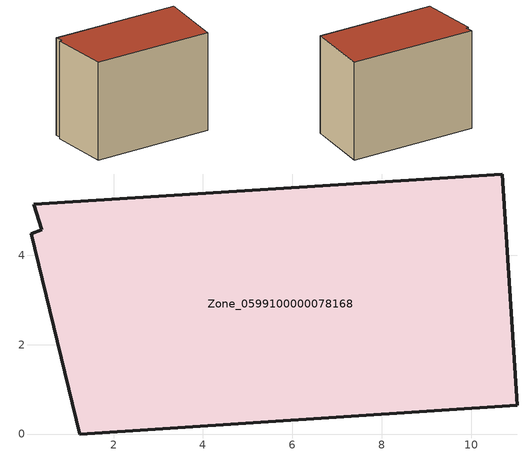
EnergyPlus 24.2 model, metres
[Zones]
Zone_0599100000078168
 floor ground (C_G): 0.4,4.57 0.21,5.14 10.7,5.82 11.04,0.64 1.24,0 0.15,4.49 z0
 wall outside (C_F): 11.04,0.64 10.7,5.82 0.21,5.14 0.4,4.57 0.15,4.49 1.24,0 11.04,0.64 z0:8.51
 roof outside (C_R): 0.21,5.14 0.4,4.57 0.15,4.49 1.24,0 11.04,0.64 10.7,5.82 z8.51
[BUILDING]
Pand.0599100000078168: North Axis=0; Terrain=City; Loads Convergence Tolerance Value=0.04; Temperature Convergence Tolerance Value=0.4; Solar Distribution=FullExterior; Maximum Number of Warmup Days=25; Minimum Number of Warmup Days=1
[Site:Location]
Rotterdam.The.Hague.AP_ZH_NLD Design_Conditions: Latitude=51.96; Longitude=4.45; Time Zone=1; Elevation=-4.5
[SITE:GROUNDTEMPERATURE:BUILDINGSURFACE]
18, 18, 18, 18, 18, 18, 18, 18, 18, 18, 18, 18
[MATERIAL] Thermal Absorptance=0.9; Solar Absorptance=0.7; Visible Absorptance=0.7
Name | Roughness | Thickness | Conductivity | Density | Specific Heat
G.TC.1992-2005 | MediumSmooth | 0.15 | 0.06 | 540 | 1210
F.TC.1992-2005 | Rough | 0.3 | 0.12 | 1920 | 840
R.TC.1992-2005 | MediumRough | 0.2 | 0.08 | 1500 | 1000
[CONSTRUCTION]
C_G: G.TC.1992-2005
C_F: F.TC.1992-2005
C_R: R.TC.1992-2005
[ZONE]
Zone_0599100000078168: Type=1; Multiplier=1; Ceiling Height=Autocalculate; Volume=Autocalculate; Floor Area=autocalculate; Part of Total Floor Area=Yes
[ZONEINFILTRATION:DESIGNFLOWRATE]
Infil_Zone_0599100000078168: Zone or ZoneList or Space or SpaceList=Zone_0599100000078168; Schedule=AlwaysOn; Design Flow Rate Calculation Method=Flow/Area; Flow Rate per Floor Area=0.0015; Constant Term Coefficient=1; Temperature Term Coefficient=0; Velocity Term Coefficient=0; Velocity Squared Term Coefficient=0
[HVACTEMPLATE:ZONE:IDEALLOADSAIRSYSTEM]
Zone_0599100000078168: Maximum Heating Supply Air Temperature=50; Minimum Cooling Supply Air Temperature=13; Maximum Heating Supply Air Humidity Ratio=0.0156; Minimum Cooling Supply Air Humidity Ratio=0.0077; Heating Limit=NoLimit; Cooling Limit=NoLimit; Dehumidification Control Type=ConstantSensibleHeatRatio; Cooling Sensible Heat Ratio=0.7; Dehumidification Setpoint=60; Humidification Control Type=None; Humidification Setpoint=30; Outdoor Air Method=None; Outdoor Air Flow Rate per Person=0.00944; Outdoor Air Flow Rate per Zone Floor Area=0; Outdoor Air Flow Rate per Zone=0; Demand Controlled Ventilation Type=None; Outdoor Air Economizer Type=NoEconomizer; Heat Recovery Type=None; Sensible Heat Recovery Effectiveness=0.7; Latent Heat Recovery Effectiveness=0.65
[ZONECONTROL:THERMOSTAT]
ThermostatControl_Zone_0599100000078168: Zone or ZoneList=Zone_0599100000078168; Control Type Schedule=DualSetpointControlType; Control 1=Thermostat_Zone_0599100000078168; Temperature Difference Between Cutout And Setpoint=0
[THERMOSTATSETPOINT:DUALSETPOINT]
Thermostat_Zone_0599100000078168: Heating Setpoint Temperature Schedule=HeatingSetpoint_Zone_0599100000078168; Cooling Setpoint Temperature Schedule=CoolingSetpoint_Zone_0599100000078168
[SCHEDULE:COMPACT]
HeatingSetpoint_Zone_0599100000078168: Through: 12/31, For: AllDays, Until: 24:00, 21
CoolingSetpoint_Zone_0599100000078168: Through: 12/31, For: AllDays, Until: 24:00, 24
DualSetpointControlType: Through: 12/31, For: AllDays, Until: 24:00, 4
AlwaysOn: Through: 12/31, For: AllDays, Until: 24:00, 1
